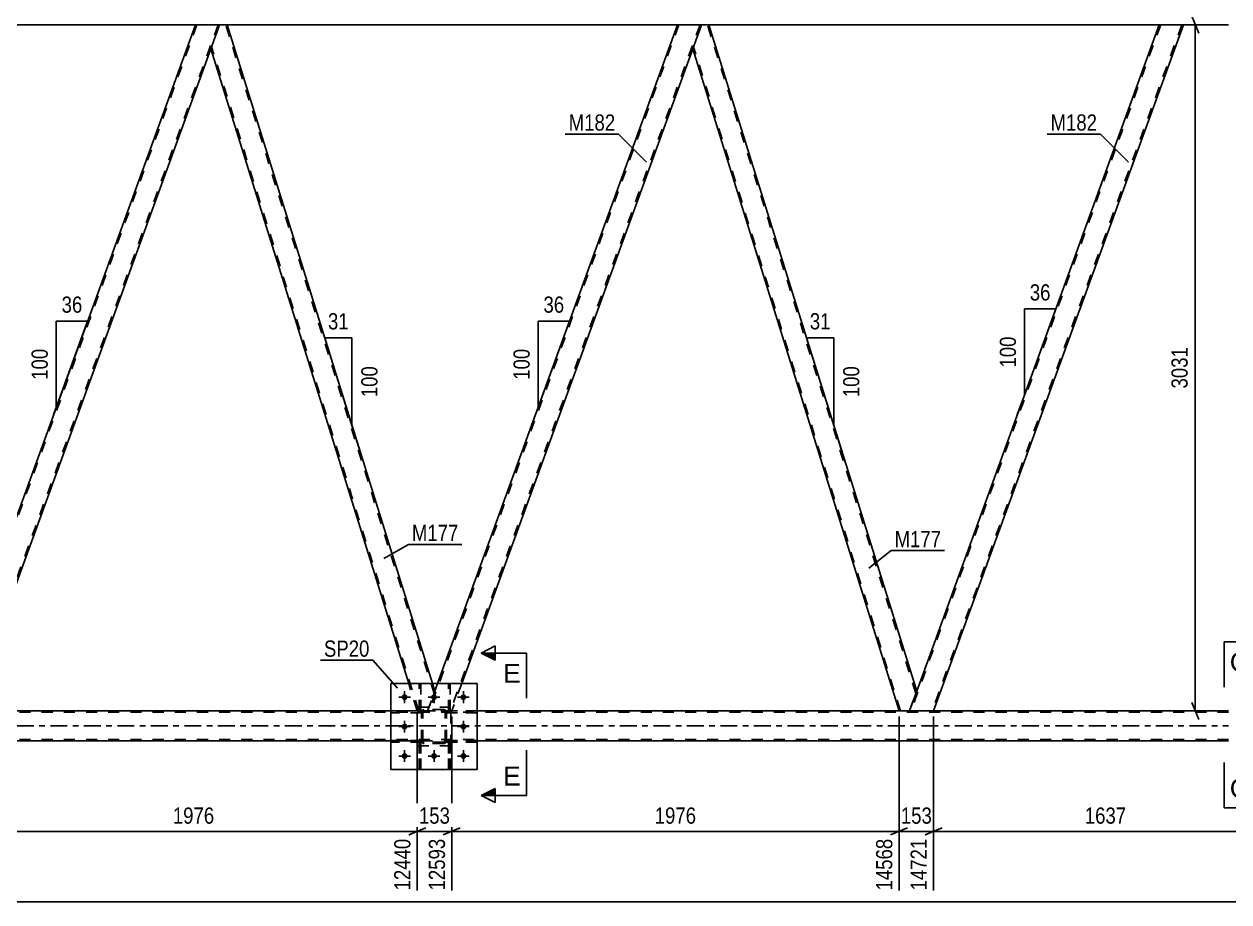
# Model space of a CAD drawing. Header units: millimetres. Extents: x 0 to 841, y 0 to 594.
# Drawn here: x 486.6 to 699.4, y 304.7 to 459.8 of the extents above; entities that cross this region are included whole.
import ezdxf

# ---------------------------------------------------------------- set-up
doc = ezdxf.new("R2010")
doc.units = ezdxf.units.MM
doc.linetypes.add('DXK_LINE_DOT2', pattern=[3.9198, 1.9599, -1.9599])
doc.linetypes.add('DXK_LINE_DOT3', pattern=[5.9187, 2.979, -0.9799, 0.9799, -0.9799])
doc.styles.add('Arial', font='ARIAL.TTF', dxfattribs={"height": 0.2})
doc.styles.add('Arial Narrow', font='ARIALN.TTF', dxfattribs={"height": 0.2})

# ---------------------------------------------------------------- blocks, each defined once
blk = doc.blocks.new('Part-318894736-3364 - 3231')
at = {"color": 7, "linetype": 'DXK_LINE_DOT2'}
for p, q in [((556.79, 338.48), (551.39, 338.48)), ((551.39, 338.48), (551.39, 338.16)), ((556.19, 338.16), (556.19, 338.48)), ((556.79, 338.16), (556.79, 338.48)), ((556.79, 338.16), (551.39, 338.16))]:
    blk.add_line(p, q, dxfattribs=at)
blk = doc.blocks.new('Part-318894736-3419 - 3231')
at = {"color": 2, "linetype": 'Continuous'}
for p, q in [((551.39, 338.49), (396.32, 338.49)), ((699.38, 338.49), (566.59, 338.49)), ((551.39, 333.21), (396.32, 333.21)), ((699.38, 333.21), (566.59, 333.21))]:
    blk.add_line(p, q, dxfattribs=at)
at = {"color": 7, "linetype": 'DXK_LINE_DOT2'}
for p, q in [((566.59, 338.49), (551.39, 338.49)), ((699.38, 338.25), (94.66, 338.25)), ((699.38, 333.45), (94.66, 333.45)), ((566.59, 333.21), (551.39, 333.21))]:
    blk.add_line(p, q, dxfattribs=at)
at = {"color": 7, "linetype": 'DXK_LINE_DOT3'}
blk.add_line((94.66, 335.85), (699.38, 335.85), dxfattribs=at)
blk = doc.blocks.new('Part-318894736-3629 - 3231')
at = {"color": 7, "linetype": 'DXK_LINE_DOT2'}
for p, q in [((556.79, 338.48), (551.39, 338.48)), ((551.39, 338.16), (551.39, 338.48)), ((556.19, 338.16), (556.19, 338.48)), ((556.79, 338.48), (556.79, 338.16)), ((556.79, 338.16), (551.39, 338.16))]:
    blk.add_line(p, q, dxfattribs=at)
blk = doc.blocks.new('Part-318894736-3430 - 3231')
at = {"color": 7, "linetype": 'DXK_LINE_DOT2'}
for p, q in [((687.38, 459.71), (643.26, 338.49)), ((691.13, 459.71), (647, 338.49)), ((687.38, 459.71), (687.4, 459.71)), ((643, 338.49), (644.27, 341.96)), ((647.26, 338.49), (643, 338.49))]:
    blk.add_line(p, q, dxfattribs=at)
at = {"color": 2, "linetype": 'Continuous'}
for p, q in [((687.12, 459.71), (644.27, 341.96)), ((691.38, 459.71), (647.26, 338.49)), ((691.38, 459.71), (687.12, 459.71))]:
    blk.add_line(p, q, dxfattribs=at)
blk = doc.blocks.new('Part-318894736-3436 - 3231')
at = {"color": 2, "linetype": 'Continuous'}
for p, q in [((604.7, 455.46), (606.25, 459.71)), ((607.56, 459.71), (606.25, 459.71)), ((644.27, 341.96), (607.56, 459.71)), ((641.16, 338.49), (604.7, 455.46)), ((644, 341.22), (643, 338.49)), ((644.27, 341.96), (644, 341.22))]:
    blk.add_line(p, q, dxfattribs=at)
at = {"color": 7, "linetype": 'DXK_LINE_DOT2'}
for p, q in [((644.13, 341.59), (607.31, 459.71)), ((641.41, 338.49), (604.83, 455.83)), ((641.16, 338.49), (643, 338.49))]:
    blk.add_line(p, q, dxfattribs=at)
blk = doc.blocks.new('Part-318894736-3441 - 3231')
at = {"color": 7, "linetype": 'DXK_LINE_DOT2'}
for p, q in [((602.25, 459.71), (558.12, 338.49)), ((605.99, 459.71), (561.87, 338.49)), ((602.25, 459.71), (602.26, 459.71)), ((606.25, 459.71), (604.7, 455.46)), ((559.63, 343.32), (557.87, 338.49)), ((563.88, 343.32), (562.13, 338.49)), ((562.13, 338.49), (557.87, 338.49))]:
    blk.add_line(p, q, dxfattribs=at)
at = {"color": 2, "linetype": 'Continuous'}
for p, q in [((601.99, 459.71), (559.63, 343.32)), ((601.99, 459.71), (606.25, 459.71)), ((604.7, 455.46), (563.88, 343.32))]:
    blk.add_line(p, q, dxfattribs=at)
blk = doc.blocks.new('Part-318894736-3464 - 3231')
at = {"color": 7, "linetype": 'DXK_LINE_DOT2'}
for p, q in [((561.19, 338.16), (561.19, 338.48)), ((561.19, 338.48), (566.59, 338.48)), ((561.79, 338.16), (561.79, 338.48)), ((566.59, 338.48), (566.59, 338.16)), ((566.59, 338.16), (561.19, 338.16))]:
    blk.add_line(p, q, dxfattribs=at)
blk = doc.blocks.new('Part-318894736-3615 - 3231')
at = {"color": 2, "linetype": 'Continuous'}
for p, q in [((521.11, 459.71), (519.57, 455.46)), ((522.43, 459.71), (521.11, 459.71)), ((558.71, 343.32), (522.43, 459.71)), ((554.52, 343.32), (519.57, 455.46))]:
    blk.add_line(p, q, dxfattribs=at)
at = {"color": 7, "linetype": 'DXK_LINE_DOT2'}
for p, q in [((559, 341.59), (522.18, 459.71)), ((556.28, 338.49), (519.7, 455.83)), ((556.02, 338.49), (554.52, 343.32)), ((559.13, 341.96), (558.71, 343.32)), ((557.87, 338.49), (559.13, 341.96)), ((556.02, 338.49), (557.87, 338.49))]:
    blk.add_line(p, q, dxfattribs=at)
blk = doc.blocks.new('Bolt-318894736-3493 - 3231')
at = {"color": 1, "linetype": 'Continuous'}
for p, q in [((552.75, 340.92), (553.44, 340.92)), ((553.79, 341.96), (553.79, 341.26)), ((554.83, 340.92), (554.13, 340.92)), ((557.95, 340.92), (558.64, 340.92)), ((558.99, 341.96), (558.99, 341.26)), ((560.03, 340.92), (559.33, 340.92)), ((563.15, 340.92), (563.84, 340.92)), ((564.19, 341.96), (564.19, 341.26)), ((565.23, 340.92), (564.53, 340.92)), ((553.79, 339.88), (553.79, 340.57)), ((558.99, 339.88), (558.99, 340.57)), ((564.19, 339.88), (564.19, 340.57)), ((553.79, 336.76), (553.79, 336.06)), ((564.19, 336.76), (564.19, 336.06)), ((552.75, 335.72), (553.44, 335.72)), ((553.79, 334.68), (553.79, 335.37)), ((554.83, 335.72), (554.13, 335.72)), ((563.15, 335.72), (563.84, 335.72)), ((564.19, 334.68), (564.19, 335.37)), ((565.23, 335.72), (564.53, 335.72)), ((552.75, 330.52), (553.44, 330.52)), ((553.79, 331.56), (553.79, 330.86)), ((553.79, 329.48), (553.79, 330.17)), ((554.83, 330.52), (554.13, 330.52)), ((557.95, 330.52), (558.64, 330.52)), ((558.99, 331.56), (558.99, 330.86)), ((558.99, 329.48), (558.99, 330.17)), ((560.03, 330.52), (559.33, 330.52)), ((563.15, 330.52), (563.84, 330.52)), ((564.19, 331.56), (564.19, 330.86)), ((564.19, 329.48), (564.19, 330.17)), ((565.23, 330.52), (564.53, 330.52))]:
    blk.add_line(p, q, dxfattribs=at)
blk = doc.blocks.new('Bolt-318894736-3494 - 3231')
at = {"linetype": 'Continuous'}
for points in [[(554.31, 340.92, -1), (553.27, 340.92, -1)], [(559.51, 340.92, -1), (558.47, 340.92, -1)], [(564.71, 340.92, -1), (563.67, 340.92, -1)], [(554.31, 335.72, -1), (553.27, 335.72, -1)], [(564.71, 335.72, -1), (563.67, 335.72, -1)], [(554.31, 330.52, -1), (553.27, 330.52, -1)], [(559.51, 330.52, -1), (558.47, 330.52, -1)], [(564.71, 330.52, -1), (563.67, 330.52, -1)]]:
    blk.add_hatch(color=1, dxfattribs=at).paths.add_polyline_path(points)
at = {"color": 1, "linetype": 'Continuous'}
for p, q in [((554.83, 340.92), (552.75, 340.92)), ((553.79, 341.96), (553.79, 339.88)), ((560.03, 340.92), (557.95, 340.92)), ((558.99, 341.96), (558.99, 339.88)), ((565.23, 340.92), (563.15, 340.92)), ((564.19, 341.96), (564.19, 339.88)), ((553.79, 336.76), (553.79, 334.68)), ((564.19, 336.76), (564.19, 334.68)), ((554.83, 335.72), (552.75, 335.72)), ((565.23, 335.72), (563.15, 335.72)), ((554.83, 330.52), (552.75, 330.52)), ((553.79, 331.56), (553.79, 329.48)), ((560.03, 330.52), (557.95, 330.52)), ((558.99, 331.56), (558.99, 329.48)), ((565.23, 330.52), (563.15, 330.52)), ((564.19, 331.56), (564.19, 329.48))]:
    blk.add_line(p, q, dxfattribs=at)
blk = doc.blocks.new('Part-318894736-3502 - 3231')
at = {"color": 7, "linetype": 'DXK_LINE_DOT2'}
for p, q in [((561.99, 339.12), (555.99, 339.12)), ((555.99, 332.32), (555.99, 339.12)), ((561.99, 332.32), (561.99, 339.12)), ((561.99, 332.32), (555.99, 332.32))]:
    blk.add_line(p, q, dxfattribs=at)
blk = doc.blocks.new('Part-318894736-3639 - 3231')
at = {"color": 7, "linetype": 'DXK_LINE_DOT2'}
for p, q in [((517.11, 459.71), (472.99, 338.49)), ((520.86, 459.71), (476.74, 338.49)), ((517.11, 459.71), (517.13, 459.71)), ((521.11, 459.71), (519.57, 455.46)), ((472.74, 338.49), (474, 341.96)), ((476.99, 338.49), (472.74, 338.49))]:
    blk.add_line(p, q, dxfattribs=at)
at = {"color": 2, "linetype": 'Continuous'}
for p, q in [((516.86, 459.71), (474, 341.96)), ((521.11, 459.71), (516.86, 459.71)), ((519.57, 455.46), (476.99, 338.49))]:
    blk.add_line(p, q, dxfattribs=at)
blk = doc.blocks.new('Part-318894736-3509 - 3231')
at = {"color": 7, "linetype": 'DXK_LINE_DOT2'}
for p, q in [((561.86, 332.95), (561.54, 332.95)), ((561.54, 332.95), (561.54, 328.12)), ((561.54, 332.35), (561.86, 332.35)), ((561.86, 328.12), (561.86, 332.95)), ((561.54, 328.12), (561.86, 328.12))]:
    blk.add_line(p, q, dxfattribs=at)
blk = doc.blocks.new('Part-318894736-3655 - 3231')
at = {"color": 2, "linetype": 'Continuous'}
for p, q in [((516.86, 459.71), (437.3, 459.71)), ((601.99, 459.71), (522.43, 459.71)), ((687.12, 459.71), (607.56, 459.71)), ((699.38, 459.71), (691.38, 459.71))]:
    blk.add_line(p, q, dxfattribs=at)
at = {"color": 7, "linetype": 'DXK_LINE_DOT2'}
for p, q in [((522.43, 459.71), (516.86, 459.71)), ((607.56, 459.71), (601.99, 459.71)), ((691.38, 459.71), (687.12, 459.71))]:
    blk.add_line(p, q, dxfattribs=at)
blk = doc.blocks.new('Part-318894736-3673 - 3231')
at = {"color": 7, "linetype": 'DXK_LINE_DOT2'}
for p, q in [((556.66, 332.95), (556.34, 332.95)), ((556.34, 332.95), (556.34, 328.12)), ((556.34, 332.35), (556.66, 332.35)), ((556.66, 328.12), (556.66, 332.95)), ((556.34, 328.12), (556.66, 328.12))]:
    blk.add_line(p, q, dxfattribs=at)
blk = doc.blocks.new('Part-318894736-3541 - 3231')
at = {"color": 7, "linetype": 'DXK_LINE_DOT2'}
for p, q in [((561.19, 332.96), (561.19, 333.28)), ((561.19, 333.28), (566.59, 333.28)), ((566.59, 332.96), (561.19, 332.96)), ((561.79, 332.96), (561.79, 333.28)), ((566.59, 333.28), (566.59, 332.96))]:
    blk.add_line(p, q, dxfattribs=at)
blk = doc.blocks.new('Part-318894736-3546 - 3231')
at = {"color": 2, "linetype": 'Continuous'}
for p, q in [((561.54, 343.32), (561.54, 343.32)), ((561.86, 343.32), (561.54, 343.32)), ((561.86, 343.32), (561.86, 343.32))]:
    blk.add_line(p, q, dxfattribs=at)
at = {"color": 7, "linetype": 'DXK_LINE_DOT2'}
for p, q in [((561.54, 338.47), (561.54, 343.32)), ((561.86, 338.47), (561.86, 343.32)), ((561.54, 339.07), (561.86, 339.07)), ((561.86, 338.47), (561.54, 338.47))]:
    blk.add_line(p, q, dxfattribs=at)
blk = doc.blocks.new('Part-318894736-3550 - 3231')
at = {"color": 7, "linetype": 'DXK_LINE_DOT2'}
for p, q in [((557.08, 338.68), (557.27, 338.72)), ((557.27, 338.72), (557.08, 338.68)), ((557.1, 338.41), (557.17, 338.46)), ((557.17, 338.46), (557.27, 338.48)), ((560.71, 338.72), (557.27, 338.72)), ((557.27, 338.48), (560.71, 338.48)), ((560.71, 338.72), (560.89, 338.68)), ((560.89, 338.68), (560.71, 338.72)), ((560.71, 338.48), (560.8, 338.46)), ((560.8, 338.46), (560.88, 338.41)), ((556.79, 338.24), (556.82, 338.42)), ((556.82, 338.42), (556.79, 338.24)), ((556.79, 333.2), (556.79, 338.24)), ((557.03, 338.24), (557.05, 338.33)), ((557.03, 333.2), (557.03, 338.24)), ((557.05, 338.33), (557.1, 338.41)), ((560.88, 338.41), (560.93, 338.33)), ((560.93, 338.33), (560.95, 338.24)), ((560.95, 333.2), (560.95, 338.24)), ((561.15, 338.42), (561.19, 338.24)), ((561.19, 338.24), (561.15, 338.42)), ((561.19, 333.2), (561.19, 338.24)), ((556.82, 333.01), (556.79, 333.2)), ((556.79, 333.2), (556.82, 333.01)), ((557.05, 333.1), (557.03, 333.2)), ((557.1, 333.03), (557.05, 333.1)), ((557.27, 332.72), (557.08, 332.75)), ((557.08, 332.75), (557.27, 332.72)), ((557.17, 332.97), (557.1, 333.03)), ((557.27, 332.96), (557.17, 332.97)), ((560.71, 332.96), (557.27, 332.96)), ((560.71, 332.72), (557.27, 332.72)), ((560.8, 332.97), (560.71, 332.96)), ((560.89, 332.75), (560.71, 332.72)), ((560.71, 332.72), (560.89, 332.75)), ((560.88, 333.03), (560.8, 332.97)), ((560.93, 333.1), (560.88, 333.03)), ((560.95, 333.2), (560.93, 333.1)), ((561.19, 333.2), (561.15, 333.01)), ((561.15, 333.01), (561.19, 333.2))]:
    blk.add_line(p, q, dxfattribs=at)
at = {"color": 7, "linetype": 'DXK_LINE_DOT3'}
blk.add_line((558.99, 335.72), (558.99, 335.72), dxfattribs=at)
at = {"color": 7, "linetype": 'DXK_LINE_DOT2'}
for centre, start, end in [((557.27, 338.24), 112.5, 157.5), ((557.27, 338.24), 112.5, 157.5), ((560.71, 338.24), 22.5, 67.5), ((560.71, 338.24), 22.5, 67.5), ((557.27, 333.2), 202.5, 247.5), ((557.27, 333.2), 202.5, 247.5), ((560.71, 333.2), 292.5, 337.5), ((560.71, 333.2), 292.5, 337.5)]:
    blk.add_arc(centre, 0.48, start, end, dxfattribs=at)
blk = doc.blocks.new('Part-318894736-3552 - 3231')
at = {"color": 7, "linetype": 'DXK_LINE_DOT2'}
for p, q in [((551.39, 343.32), (566.59, 343.32)), ((551.39, 343.32), (551.39, 328.12)), ((566.59, 343.32), (566.59, 328.12)), ((551.39, 328.12), (566.59, 328.12))]:
    blk.add_line(p, q, dxfattribs=at)
blk = doc.blocks.new('Part-318894736-3555 - 3231')
at = {"color": 7, "linetype": 'DXK_LINE_DOT2'}
for p, q in [((561.54, 338.47), (561.54, 343.32)), ((561.54, 343.32), (561.86, 343.32)), ((561.86, 343.32), (561.86, 338.47)), ((561.54, 339.07), (561.86, 339.07)), ((561.86, 338.47), (561.54, 338.47))]:
    blk.add_line(p, q, dxfattribs=at)
blk = doc.blocks.new('Part-318894736-3556 - 3231')
at = {"color": 7, "linetype": 'DXK_LINE_DOT2'}
for p, q in [((556.79, 333.28), (551.39, 333.28)), ((551.39, 332.96), (551.39, 333.28)), ((556.79, 332.96), (551.39, 332.96)), ((556.19, 332.96), (556.19, 333.28)), ((556.79, 333.28), (556.79, 332.96))]:
    blk.add_line(p, q, dxfattribs=at)
blk = doc.blocks.new('Part-318894736-3560 - 3231')
at = {"color": 7, "linetype": 'DXK_LINE_DOT2'}
for p, q in [((561.99, 339.12), (555.99, 339.12)), ((555.99, 332.32), (555.99, 339.12)), ((561.99, 332.32), (561.99, 339.12)), ((561.99, 332.32), (555.99, 332.32))]:
    blk.add_line(p, q, dxfattribs=at)
blk = doc.blocks.new('Part-318894736-3579 - 3231')
at = {"color": 7, "linetype": 'DXK_LINE_DOT2'}
for p, q in [((557.08, 338.68), (557.27, 338.72)), ((557.27, 338.72), (557.08, 338.68)), ((557.1, 338.41), (557.17, 338.46)), ((557.17, 338.46), (557.27, 338.48)), ((560.71, 338.72), (557.27, 338.72)), ((557.27, 338.48), (560.71, 338.48)), ((560.71, 338.72), (560.89, 338.68)), ((560.89, 338.68), (560.71, 338.72)), ((560.71, 338.48), (560.8, 338.46)), ((560.8, 338.46), (560.88, 338.41)), ((556.79, 338.24), (556.82, 338.42)), ((556.82, 338.42), (556.79, 338.24)), ((556.79, 333.2), (556.79, 338.24)), ((557.03, 338.24), (557.05, 338.33)), ((557.03, 333.2), (557.03, 338.24)), ((557.05, 338.33), (557.1, 338.41)), ((560.88, 338.41), (560.93, 338.33)), ((560.93, 338.33), (560.95, 338.24)), ((560.95, 333.2), (560.95, 338.24)), ((561.15, 338.42), (561.19, 338.24)), ((561.19, 338.24), (561.15, 338.42)), ((561.19, 333.2), (561.19, 338.24)), ((556.82, 333.01), (556.79, 333.2)), ((556.79, 333.2), (556.82, 333.01)), ((557.05, 333.1), (557.03, 333.2)), ((557.1, 333.03), (557.05, 333.1)), ((557.27, 332.72), (557.08, 332.75)), ((557.08, 332.75), (557.27, 332.72)), ((557.17, 332.97), (557.1, 333.03)), ((557.27, 332.96), (557.17, 332.97)), ((560.71, 332.96), (557.27, 332.96)), ((560.71, 332.72), (557.27, 332.72)), ((560.8, 332.97), (560.71, 332.96)), ((560.89, 332.75), (560.71, 332.72)), ((560.71, 332.72), (560.89, 332.75)), ((560.88, 333.03), (560.8, 332.97)), ((560.93, 333.1), (560.88, 333.03)), ((560.95, 333.2), (560.93, 333.1)), ((561.19, 333.2), (561.15, 333.01)), ((561.15, 333.01), (561.19, 333.2))]:
    blk.add_line(p, q, dxfattribs=at)
at = {"color": 7, "linetype": 'DXK_LINE_DOT3'}
blk.add_line((558.99, 335.72), (558.99, 335.72), dxfattribs=at)
at = {"color": 7, "linetype": 'DXK_LINE_DOT2'}
for centre, start, end in [((557.27, 338.24), 112.5, 157.5), ((557.27, 338.24), 112.5, 157.5), ((560.71, 338.24), 22.5, 67.5), ((560.71, 338.24), 22.5, 67.5), ((557.27, 333.2), 202.5, 247.5), ((557.27, 333.2), 202.5, 247.5), ((560.71, 333.2), 292.5, 337.5), ((560.71, 333.2), 292.5, 337.5)]:
    blk.add_arc(centre, 0.48, start, end, dxfattribs=at)
blk = doc.blocks.new('Part-318894736-3588 - 3231')
at = {"color": 7, "linetype": 'DXK_LINE_DOT2'}
for p, q in [((561.54, 328.12), (561.54, 332.95)), ((561.54, 332.95), (561.86, 332.95)), ((561.54, 332.35), (561.86, 332.35)), ((561.86, 332.95), (561.86, 328.12)), ((561.86, 328.12), (561.54, 328.12))]:
    blk.add_line(p, q, dxfattribs=at)
blk = doc.blocks.new('Part-318894736-3591 - 3231')
at = {"color": 7, "linetype": 'DXK_LINE_DOT2'}
for p, q in [((556.34, 328.12), (556.34, 332.95)), ((556.34, 332.95), (556.66, 332.95)), ((556.34, 332.35), (556.66, 332.35)), ((556.66, 332.95), (556.66, 328.12)), ((556.66, 328.12), (556.34, 328.12))]:
    blk.add_line(p, q, dxfattribs=at)
blk = doc.blocks.new('Part-318894736-3595 - 3231')
at = {"color": 2, "linetype": 'Continuous'}
for p, q in [((556.34, 343.32), (556.34, 343.32)), ((556.66, 343.32), (556.34, 343.32)), ((556.66, 343.32), (556.66, 343.32))]:
    blk.add_line(p, q, dxfattribs=at)
at = {"color": 7, "linetype": 'DXK_LINE_DOT2'}
for p, q in [((556.34, 338.47), (556.34, 343.32)), ((556.66, 338.47), (556.66, 343.32)), ((556.34, 339.07), (556.66, 339.07)), ((556.66, 338.47), (556.34, 338.47))]:
    blk.add_line(p, q, dxfattribs=at)
blk = doc.blocks.new('Part-318894736-3634 - 3231')
at = {"color": 2, "linetype": 'Continuous'}
for p, q in [((566.59, 343.32), (551.39, 343.32)), ((551.39, 343.32), (551.39, 328.12)), ((566.59, 343.32), (566.59, 328.12)), ((566.59, 328.12), (551.39, 328.12))]:
    blk.add_line(p, q, dxfattribs=at)
blk = doc.blocks.new('Part-318894736-3640 - 3231')
at = {"color": 7, "linetype": 'DXK_LINE_DOT2'}
for p, q in [((556.79, 333.28), (551.39, 333.28)), ((551.39, 333.28), (551.39, 332.96)), ((556.79, 332.96), (551.39, 332.96)), ((556.19, 332.96), (556.19, 333.28)), ((556.79, 332.96), (556.79, 333.28))]:
    blk.add_line(p, q, dxfattribs=at)
blk = doc.blocks.new('Part-318894736-3663 - 3231')
at = {"color": 7, "linetype": 'DXK_LINE_DOT2'}
for p, q in [((556.34, 338.47), (556.34, 343.32)), ((556.34, 343.32), (556.66, 343.32)), ((556.66, 343.32), (556.66, 338.47)), ((556.34, 339.07), (556.66, 339.07)), ((556.66, 338.47), (556.34, 338.47))]:
    blk.add_line(p, q, dxfattribs=at)
blk = doc.blocks.new('Part-318894736-3674 - 3231')
at = {"color": 7, "linetype": 'DXK_LINE_DOT2'}
for p, q in [((566.59, 338.48), (561.19, 338.48)), ((561.19, 338.48), (561.19, 338.16)), ((561.79, 338.16), (561.79, 338.48)), ((566.59, 338.16), (566.59, 338.48)), ((561.19, 338.16), (566.59, 338.16))]:
    blk.add_line(p, q, dxfattribs=at)
blk = doc.blocks.new('Part-318894736-3675 - 3231')
at = {"color": 7, "linetype": 'DXK_LINE_DOT2'}
for p, q in [((566.59, 333.28), (561.19, 333.28)), ((561.19, 333.28), (561.19, 332.96)), ((561.19, 332.96), (566.59, 332.96)), ((561.79, 332.96), (561.79, 333.28)), ((566.59, 332.96), (566.59, 333.28))]:
    blk.add_line(p, q, dxfattribs=at)
blk = doc.blocks.new('AngleDimension-318894736-3738 - 3231')
at = {"color": 7, "linetype": 'Continuous'}
for p, q in [((492.25, 407.34), (497.79, 407.34)), ((492.25, 392.12), (497.79, 407.34)), ((492.25, 392.12), (492.25, 407.34)), ((491.78, 390.83), (492.25, 392.12))]:
    blk.add_line(p, q, dxfattribs=at)
at = {"color": 0}
for points in [[(497.45, 408.24), (497.45, 412.44), (492.6, 412.44), (492.6, 408.24)], [(491.35, 403.07), (487.15, 403.07), (487.15, 396.39), (491.35, 396.39)]]:
    blk.add_wipeout(points, dxfattribs=at)
at = {"color": 3, "style": 'Arial Narrow'}
blk.add_text('36', height=2.863, dxfattribs=at).set_placement((493.2, 408.84))
blk.add_text('100', height=2.863, rotation=90.0002, dxfattribs=at).set_placement((490.75, 396.99))
blk = doc.blocks.new('StraightDimension-318894736-15042 - 3231')
at = {"color": 7, "linetype": 'Continuous'}
for p, q in [((641.16, 337.49), (641.16, 306.77)), ((647.26, 337.49), (647.26, 306.77)), ((639.66, 316.61), (642.66, 317.81)), ((641.16, 317.21), (647.26, 317.21)), ((648.76, 317.81), (645.76, 316.61))]:
    blk.add_line(p, q, dxfattribs=at)
at = {"color": 0}
blk.add_wipeout([(647.55, 317.96), (647.55, 322.16), (640.87, 322.16), (640.87, 317.96)], dxfattribs=at)
at = {"color": 0, "linetype": 'Continuous'}
blk.add_wipeout([(646.66, 316.51), (642.46, 316.51), (642.46, 306.17), (646.66, 306.17)], dxfattribs=at)
at = {"color": 3, "style": 'Arial Narrow'}
blk.add_text('153', height=2.863, dxfattribs=at).set_placement((641.47, 318.56))
at = {"color": 3, "linetype": 'Continuous', "style": 'Arial Narrow'}
blk.add_text('14721', height=2.863, rotation=90.0002, dxfattribs=at).set_placement((646.06, 306.77))
blk = doc.blocks.new('AngleDimension-318894736-3696 - 3231')
at = {"color": 7, "linetype": 'Continuous'}
for p, q in [((663.31, 409.5), (668.85, 409.5)), ((663.31, 394.28), (668.85, 409.5)), ((663.31, 394.28), (663.31, 409.5)), ((662.05, 390.83), (663.31, 394.28))]:
    blk.add_line(p, q, dxfattribs=at)
at = {"color": 0}
for points in [[(668.51, 410.4), (668.51, 414.6), (663.65, 414.6), (663.65, 410.4)], [(662.41, 405.23), (658.21, 405.23), (658.21, 398.55), (662.41, 398.55)]]:
    blk.add_wipeout(points, dxfattribs=at)
at = {"color": 3, "style": 'Arial Narrow'}
blk.add_text('36', height=2.863, dxfattribs=at).set_placement((664.25, 411))
blk.add_text('100', height=2.863, rotation=90.0002, dxfattribs=at).set_placement((661.81, 399.15))
blk = doc.blocks.new('AngleDimension-318894736-3710 - 3231')
at = {"color": 7, "linetype": 'Continuous'}
for p, q in [((577.39, 407.34), (582.93, 407.34)), ((577.39, 392.12), (582.93, 407.34)), ((577.39, 392.12), (577.39, 407.34)), ((576.92, 390.83), (577.39, 392.12))]:
    blk.add_line(p, q, dxfattribs=at)
at = {"color": 0}
for points in [[(582.59, 408.24), (582.59, 412.44), (577.73, 412.44), (577.73, 408.24)], [(576.49, 403.07), (572.29, 403.07), (572.29, 396.39), (576.49, 396.39)]]:
    blk.add_wipeout(points, dxfattribs=at)
at = {"color": 3, "style": 'Arial Narrow'}
blk.add_text('36', height=2.863, dxfattribs=at).set_placement((578.33, 408.84))
blk.add_text('100', height=2.863, rotation=90.0002, dxfattribs=at).set_placement((575.89, 396.99))
blk = doc.blocks.new('AngleDimension-318894736-3724 - 3231')
at = {"color": 7, "linetype": 'Continuous'}
for p, q in [((629.63, 404.39), (624.81, 404.39)), ((629.63, 388.92), (624.81, 404.39)), ((629.63, 388.92), (629.63, 404.39)), ((631.64, 382.46), (629.63, 388.92))]:
    blk.add_line(p, q, dxfattribs=at)
at = {"color": 0}
for points in [[(629.65, 405.29), (629.65, 409.49), (624.79, 409.49), (624.79, 405.29)], [(634.73, 400), (630.53, 400), (630.53, 393.31), (634.73, 393.31)]]:
    blk.add_wipeout(points, dxfattribs=at)
at = {"color": 3, "style": 'Arial Narrow'}
blk.add_text('31', height=2.863, dxfattribs=at).set_placement((625.39, 405.89))
blk.add_text('100', height=2.863, rotation=90.0002, dxfattribs=at).set_placement((634.13, 393.91))
blk = doc.blocks.new('AngleDimension-318894736-3752 - 3231')
at = {"color": 7, "linetype": 'Continuous'}
for p, q in [((544.5, 404.39), (539.68, 404.39)), ((544.5, 388.92), (539.68, 404.39)), ((544.5, 388.92), (544.5, 404.39)), ((546.51, 382.46), (544.5, 388.92))]:
    blk.add_line(p, q, dxfattribs=at)
at = {"color": 0}
for points in [[(544.51, 405.29), (544.51, 409.49), (539.66, 409.49), (539.66, 405.29)], [(549.6, 400), (545.4, 400), (545.4, 393.31), (549.6, 393.31)]]:
    blk.add_wipeout(points, dxfattribs=at)
at = {"color": 3, "style": 'Arial Narrow'}
blk.add_text('31', height=2.863, dxfattribs=at).set_placement((540.26, 405.89))
blk.add_text('100', height=2.863, rotation=90.0002, dxfattribs=at).set_placement((549, 393.91))
blk = doc.blocks.new('StraightDimension-318894736-15045 - 3231')
at = {"color": 7, "linetype": 'Continuous'}
for p, q in [((476.99, 337.49), (476.99, 306.77)), ((556.02, 337.49), (556.02, 306.77)), ((478.49, 317.81), (475.49, 316.61)), ((476.99, 317.21), (556.02, 317.21)), ((554.52, 316.61), (557.52, 317.81))]:
    blk.add_line(p, q, dxfattribs=at)
at = {"color": 0}
blk.add_wipeout([(520.76, 317.96), (520.76, 322.16), (512.25, 322.16), (512.25, 317.96)], dxfattribs=at)
at = {"color": 0, "linetype": 'Continuous'}
blk.add_wipeout([(555.42, 316.51), (551.22, 316.51), (551.22, 306.17), (555.42, 306.17)], dxfattribs=at)
at = {"color": 3, "style": 'Arial Narrow'}
blk.add_text('1976', height=2.863, dxfattribs=at).set_placement((512.85, 318.56))
at = {"color": 3, "linetype": 'Continuous', "style": 'Arial Narrow'}
blk.add_text('12440', height=2.863, rotation=90.0002, dxfattribs=at).set_placement((554.82, 306.77))
blk = doc.blocks.new('StraightDimension-318894736-4363 - 3231')
at = {"color": 7, "linetype": 'Continuous'}
blk.add_line((85.4, 304.74), (746.31, 304.74), dxfattribs=at)
blk = doc.blocks.new('StraightDimension-318894736-15041 - 3231')
at = {"color": 7, "linetype": 'Continuous'}
for p, q in [((647.26, 337.49), (647.26, 306.77)), ((708, 332.21), (708, 306.77)), ((648.76, 317.81), (645.76, 316.61)), ((647.26, 317.21), (708, 317.21)), ((706.5, 316.61), (709.5, 317.81))]:
    blk.add_line(p, q, dxfattribs=at)
at = {"color": 0}
blk.add_wipeout([(681.89, 317.96), (681.89, 322.16), (673.37, 322.16), (673.37, 317.96)], dxfattribs=at)
at = {"color": 0, "linetype": 'Continuous'}
blk.add_wipeout([(707.4, 316.51), (703.2, 316.51), (703.2, 306.17), (707.4, 306.17)], dxfattribs=at)
at = {"color": 3, "style": 'Arial Narrow'}
blk.add_text('1637', height=2.863, dxfattribs=at).set_placement((673.97, 318.56))
at = {"color": 3, "linetype": 'Continuous', "style": 'Arial Narrow'}
blk.add_text('16358', height=2.863, rotation=90.0002, dxfattribs=at).set_placement((706.8, 306.77))
blk = doc.blocks.new('StraightDimension-318894736-15043 - 3231')
at = {"color": 7, "linetype": 'Continuous'}
for p, q in [((562.13, 337.49), (562.13, 306.77)), ((641.16, 337.49), (641.16, 306.77)), ((563.63, 317.81), (560.63, 316.61)), ((562.13, 317.21), (641.16, 317.21)), ((639.66, 316.61), (642.66, 317.81))]:
    blk.add_line(p, q, dxfattribs=at)
at = {"color": 0}
blk.add_wipeout([(605.9, 317.96), (605.9, 322.16), (597.39, 322.16), (597.39, 317.96)], dxfattribs=at)
at = {"color": 0, "linetype": 'Continuous'}
blk.add_wipeout([(640.56, 316.51), (636.36, 316.51), (636.36, 306.17), (640.56, 306.17)], dxfattribs=at)
at = {"color": 3, "style": 'Arial Narrow'}
blk.add_text('1976', height=2.863, dxfattribs=at).set_placement((597.99, 318.56))
at = {"color": 3, "linetype": 'Continuous', "style": 'Arial Narrow'}
blk.add_text('14568', height=2.863, rotation=90.0002, dxfattribs=at).set_placement((639.96, 306.77))
blk = doc.blocks.new('StraightDimension-318894736-15044 - 3231')
at = {"color": 7, "linetype": 'Continuous'}
for p, q in [((556.02, 337.49), (556.02, 306.77)), ((562.13, 337.49), (562.13, 306.77)), ((554.52, 316.61), (557.52, 317.81)), ((556.02, 317.21), (562.13, 317.21)), ((563.63, 317.81), (560.63, 316.61))]:
    blk.add_line(p, q, dxfattribs=at)
at = {"color": 0}
blk.add_wipeout([(562.42, 317.96), (562.42, 322.16), (555.73, 322.16), (555.73, 317.96)], dxfattribs=at)
at = {"color": 0, "linetype": 'Continuous'}
blk.add_wipeout([(561.53, 316.51), (557.33, 316.51), (557.33, 306.17), (561.53, 306.17)], dxfattribs=at)
at = {"color": 3, "style": 'Arial Narrow'}
blk.add_text('153', height=2.863, dxfattribs=at).set_placement((556.33, 318.56))
at = {"color": 3, "linetype": 'Continuous', "style": 'Arial Narrow'}
blk.add_text('12593', height=2.863, rotation=90.0002, dxfattribs=at).set_placement((560.93, 306.77))
blk = doc.blocks.new('StraightDimension-318894736-15342 - 3231')
at = {"color": 7, "linetype": 'Continuous'}
for p, q in [((694.09, 458.21), (692.89, 461.21)), ((692.64, 459.71), (690.64, 459.71)), ((693.49, 338.49), (693.49, 459.71)), ((685.6, 338.49), (695.89, 338.49)), ((692.89, 339.99), (694.09, 336.99))]:
    blk.add_line(p, q, dxfattribs=at)
at = {"color": 0}
blk.add_wipeout([(692.74, 403.36), (688.54, 403.36), (688.54, 394.85), (692.74, 394.85)], dxfattribs=at)
at = {"color": 3, "style": 'Arial Narrow'}
blk.add_text('3031', height=2.863, rotation=90.0002, dxfattribs=at).set_placement((692.14, 395.45))
blk = doc.blocks.new('Mark-318894736-3426 - 3231')
at = {"color": 0}
blk.add_wipeout([(676.14, 441.01), (676.14, 444.01), (667.92, 444.01), (667.92, 441.01)], dxfattribs=at)
blk.add_wipeout([(676.14, 441.01), (676.14, 444.01), (667.92, 444.01), (667.92, 441.01)], dxfattribs=at)
at = {"color": 30, "linetype": 'Continuous'}
for p in [(667.32, 440.41), (681.69, 435.46)]:
    blk.add_line(p, (676.74, 440.41), dxfattribs=at)
at = {"color": 3, "style": 'Arial Narrow'}
blk.add_text('M182', height=2.863, dxfattribs=at).set_placement((667.92, 441.01))
blk = doc.blocks.new('Mark-318894736-3432 - 3231')
at = {"color": 0}
blk.add_wipeout([(648.59, 367.41), (648.59, 370.41), (640.37, 370.41), (640.37, 367.41)], dxfattribs=at)
blk.add_wipeout([(648.59, 367.41), (648.59, 370.41), (640.37, 370.41), (640.37, 367.41)], dxfattribs=at)
at = {"color": 30, "linetype": 'Continuous'}
for p, q in [((635.83, 363.73), (639.77, 366.81)), ((639.77, 366.81), (649.19, 366.81))]:
    blk.add_line(p, q, dxfattribs=at)
at = {"color": 3, "style": 'Arial Narrow'}
blk.add_text('M177', height=2.863, dxfattribs=at).set_placement((640.37, 367.41))
blk = doc.blocks.new('Mark-318894736-3437 - 3231')
at = {"color": 0}
blk.add_wipeout([(591.01, 441.01), (591.01, 444.01), (582.79, 444.01), (582.79, 441.01)], dxfattribs=at)
blk.add_wipeout([(591.01, 441.01), (591.01, 444.01), (582.79, 444.01), (582.79, 441.01)], dxfattribs=at)
at = {"color": 30, "linetype": 'Continuous'}
for p in [(582.19, 440.41), (596.56, 435.46)]:
    blk.add_line(p, (591.61, 440.41), dxfattribs=at)
at = {"color": 3, "style": 'Arial Narrow'}
blk.add_text('M182', height=2.863, dxfattribs=at).set_placement((582.79, 441.01))
blk = doc.blocks.new('SectionMark-318894736-4701 - 3231')
at = {"linetype": 'Continuous'}
for points in [[(704.08, 349.46), (704.08, 350.71), (706.58, 350.71)], [(704.08, 321.39), (704.08, 322.64), (706.58, 321.39)]]:
    blk.add_hatch(color=6, dxfattribs=at).paths.add_polyline_path(points)
at = {"color": 6, "linetype": 'Continuous'}
for p, q in [((704.08, 349.46), (704.08, 351.96)), ((704.08, 351.96), (706.58, 350.71)), ((698.58, 350.71), (706.58, 350.71)), ((706.58, 350.71), (704.08, 349.46)), ((706.58, 321.39), (704.08, 322.64)), ((704.08, 322.64), (704.08, 320.14)), ((698.58, 321.39), (706.58, 321.39)), ((706.58, 321.39), (704.08, 320.14))]:
    blk.add_line(p, q, dxfattribs=at)
at = {"color": 0, "linetype": 'Continuous'}
for points in [[(702.95, 345.46), (702.95, 348.96), (699.58, 348.96), (699.58, 345.46)], [(702.95, 323.14), (702.95, 326.64), (699.58, 326.64), (699.58, 323.14)]]:
    blk.add_wipeout(points, dxfattribs=at)
at = {"color": 6, "linetype": 'Continuous'}
for p, q in [((698.58, 350.71), (698.58, 342.71)), ((698.58, 321.39), (698.58, 329.39))]:
    blk.add_line(p, q, dxfattribs=at)
at = {"color": 3, "linetype": 'Continuous', "style": 'Arial'}
for p in [(699.58, 345.46), (699.58, 323.14)]:
    blk.add_text('C', height=3.34, dxfattribs=at).set_placement(p)
blk = doc.blocks.new('Mark-318894736-3611 - 3231')
at = {"color": 0}
blk.add_wipeout([(563.3, 368.51), (563.3, 371.51), (555.08, 371.51), (555.08, 368.51)], dxfattribs=at)
blk.add_wipeout([(563.3, 368.51), (563.3, 371.51), (555.08, 371.51), (555.08, 368.51)], dxfattribs=at)
at = {"color": 30, "linetype": 'Continuous'}
for p, q in [((550.15, 365.41), (554.48, 367.91)), ((554.48, 367.91), (563.9, 367.91))]:
    blk.add_line(p, q, dxfattribs=at)
at = {"color": 3, "style": 'Arial Narrow'}
blk.add_text('M177', height=2.863, dxfattribs=at).set_placement((555.08, 368.51))
blk = doc.blocks.new('Mark-318894736-3630 - 3231')
at = {"color": 0}
blk.add_wipeout([(547.59, 348.06), (547.59, 351.06), (539.55, 351.06), (539.55, 348.06)], dxfattribs=at)
blk.add_wipeout([(547.59, 348.06), (547.59, 351.06), (539.55, 351.06), (539.55, 348.06)], dxfattribs=at)
at = {"color": 30, "linetype": 'Continuous'}
for p in [(538.95, 347.46), (552.54, 342.52)]:
    blk.add_line(p, (548.19, 347.46), dxfattribs=at)
at = {"color": 3, "style": 'Arial Narrow'}
blk.add_text('SP20', height=2.863, dxfattribs=at).set_placement((539.55, 348.06))
blk = doc.blocks.new('SectionMark-318894736-4689 - 3231')
at = {"linetype": 'Continuous'}
for points in [[(569.82, 348.71), (569.82, 347.46), (567.32, 348.71)], [(569.82, 324.8), (569.82, 323.55), (567.32, 323.55)]]:
    blk.add_hatch(color=6, dxfattribs=at).paths.add_polyline_path(points)
at = {"color": 6, "linetype": 'Continuous'}
for p, q in [((567.32, 348.71), (569.82, 349.96)), ((569.82, 347.46), (569.82, 349.96)), ((575.32, 348.71), (567.32, 348.71)), ((567.32, 348.71), (569.82, 347.46)), ((567.32, 323.55), (569.82, 324.8)), ((575.32, 323.55), (567.32, 323.55)), ((569.82, 322.3), (567.32, 323.55)), ((569.82, 324.8), (569.82, 322.3))]:
    blk.add_line(p, q, dxfattribs=at)
at = {"color": 0, "linetype": 'Continuous'}
for points in [[(574.32, 343.46), (574.32, 346.96), (571.21, 346.96), (571.21, 343.46)], [(574.32, 325.3), (574.32, 328.8), (571.21, 328.8), (571.21, 325.3)]]:
    blk.add_wipeout(points, dxfattribs=at)
at = {"color": 6, "linetype": 'Continuous'}
for p, q in [((575.32, 348.71), (575.32, 340.71)), ((575.32, 323.55), (575.32, 331.55))]:
    blk.add_line(p, q, dxfattribs=at)
at = {"color": 3, "linetype": 'Continuous', "style": 'Arial'}
for p in [(571.21, 343.46), (571.21, 325.3)]:
    blk.add_text('E', height=3.34, dxfattribs=at).set_placement(p)

msp = doc.modelspace()

# ---------------------------------------------------------------- block references
for name in ['Part-318894736-3655 - 3231', 'Part-318894736-3639 - 3231', 'Part-318894736-3615 - 3231', 'Part-318894736-3441 - 3231', 'Part-318894736-3436 - 3231', 'Part-318894736-3430 - 3231', 'Part-318894736-3552 - 3231', 'Part-318894736-3634 - 3231', 'Part-318894736-3595 - 3231', 'Part-318894736-3663 - 3231', 'Part-318894736-3546 - 3231', 'Part-318894736-3555 - 3231', 'Bolt-318894736-3493 - 3231', 'Bolt-318894736-3494 - 3231', 'Part-318894736-3419 - 3231', 'Part-318894736-3364 - 3231', 'Part-318894736-3629 - 3231', 'Part-318894736-3502 - 3231', 'Part-318894736-3560 - 3231', 'Part-318894736-3550 - 3231', 'Part-318894736-3579 - 3231', 'Part-318894736-3464 - 3231', 'Part-318894736-3674 - 3231', 'Part-318894736-3556 - 3231', 'Part-318894736-3640 - 3231', 'Part-318894736-3673 - 3231', 'Part-318894736-3591 - 3231', 'Part-318894736-3541 - 3231', 'Part-318894736-3675 - 3231', 'Part-318894736-3509 - 3231', 'Part-318894736-3588 - 3231']:
    msp.add_blockref(name, (0, 0))

# ---------------------------------------------------------------- next in the draw order: block references
for name in ['AngleDimension-318894736-3696 - 3231', 'AngleDimension-318894736-3738 - 3231', 'AngleDimension-318894736-3710 - 3231', 'AngleDimension-318894736-3752 - 3231', 'AngleDimension-318894736-3724 - 3231', 'StraightDimension-318894736-15045 - 3231', 'StraightDimension-318894736-15042 - 3231']:
    msp.add_blockref(name, (0, 0))

# ---------------------------------------------------------------- next in the draw order: block references
msp.add_blockref('StraightDimension-318894736-4363 - 3231', (0, 0))

# ---------------------------------------------------------------- next in the draw order: block references
for name in ['Mark-318894736-3437 - 3231', 'Mark-318894736-3426 - 3231', 'Mark-318894736-3611 - 3231', 'Mark-318894736-3432 - 3231', 'Mark-318894736-3630 - 3231', 'StraightDimension-318894736-15043 - 3231', 'StraightDimension-318894736-15041 - 3231']:
    msp.add_blockref(name, (0, 0))

# ---------------------------------------------------------------- next in the draw order: block references
for name in ['StraightDimension-318894736-15342 - 3231', 'SectionMark-318894736-4701 - 3231', 'SectionMark-318894736-4689 - 3231', 'StraightDimension-318894736-15044 - 3231']:
    msp.add_blockref(name, (0, 0))

doc.saveas('drawing.dxf')
